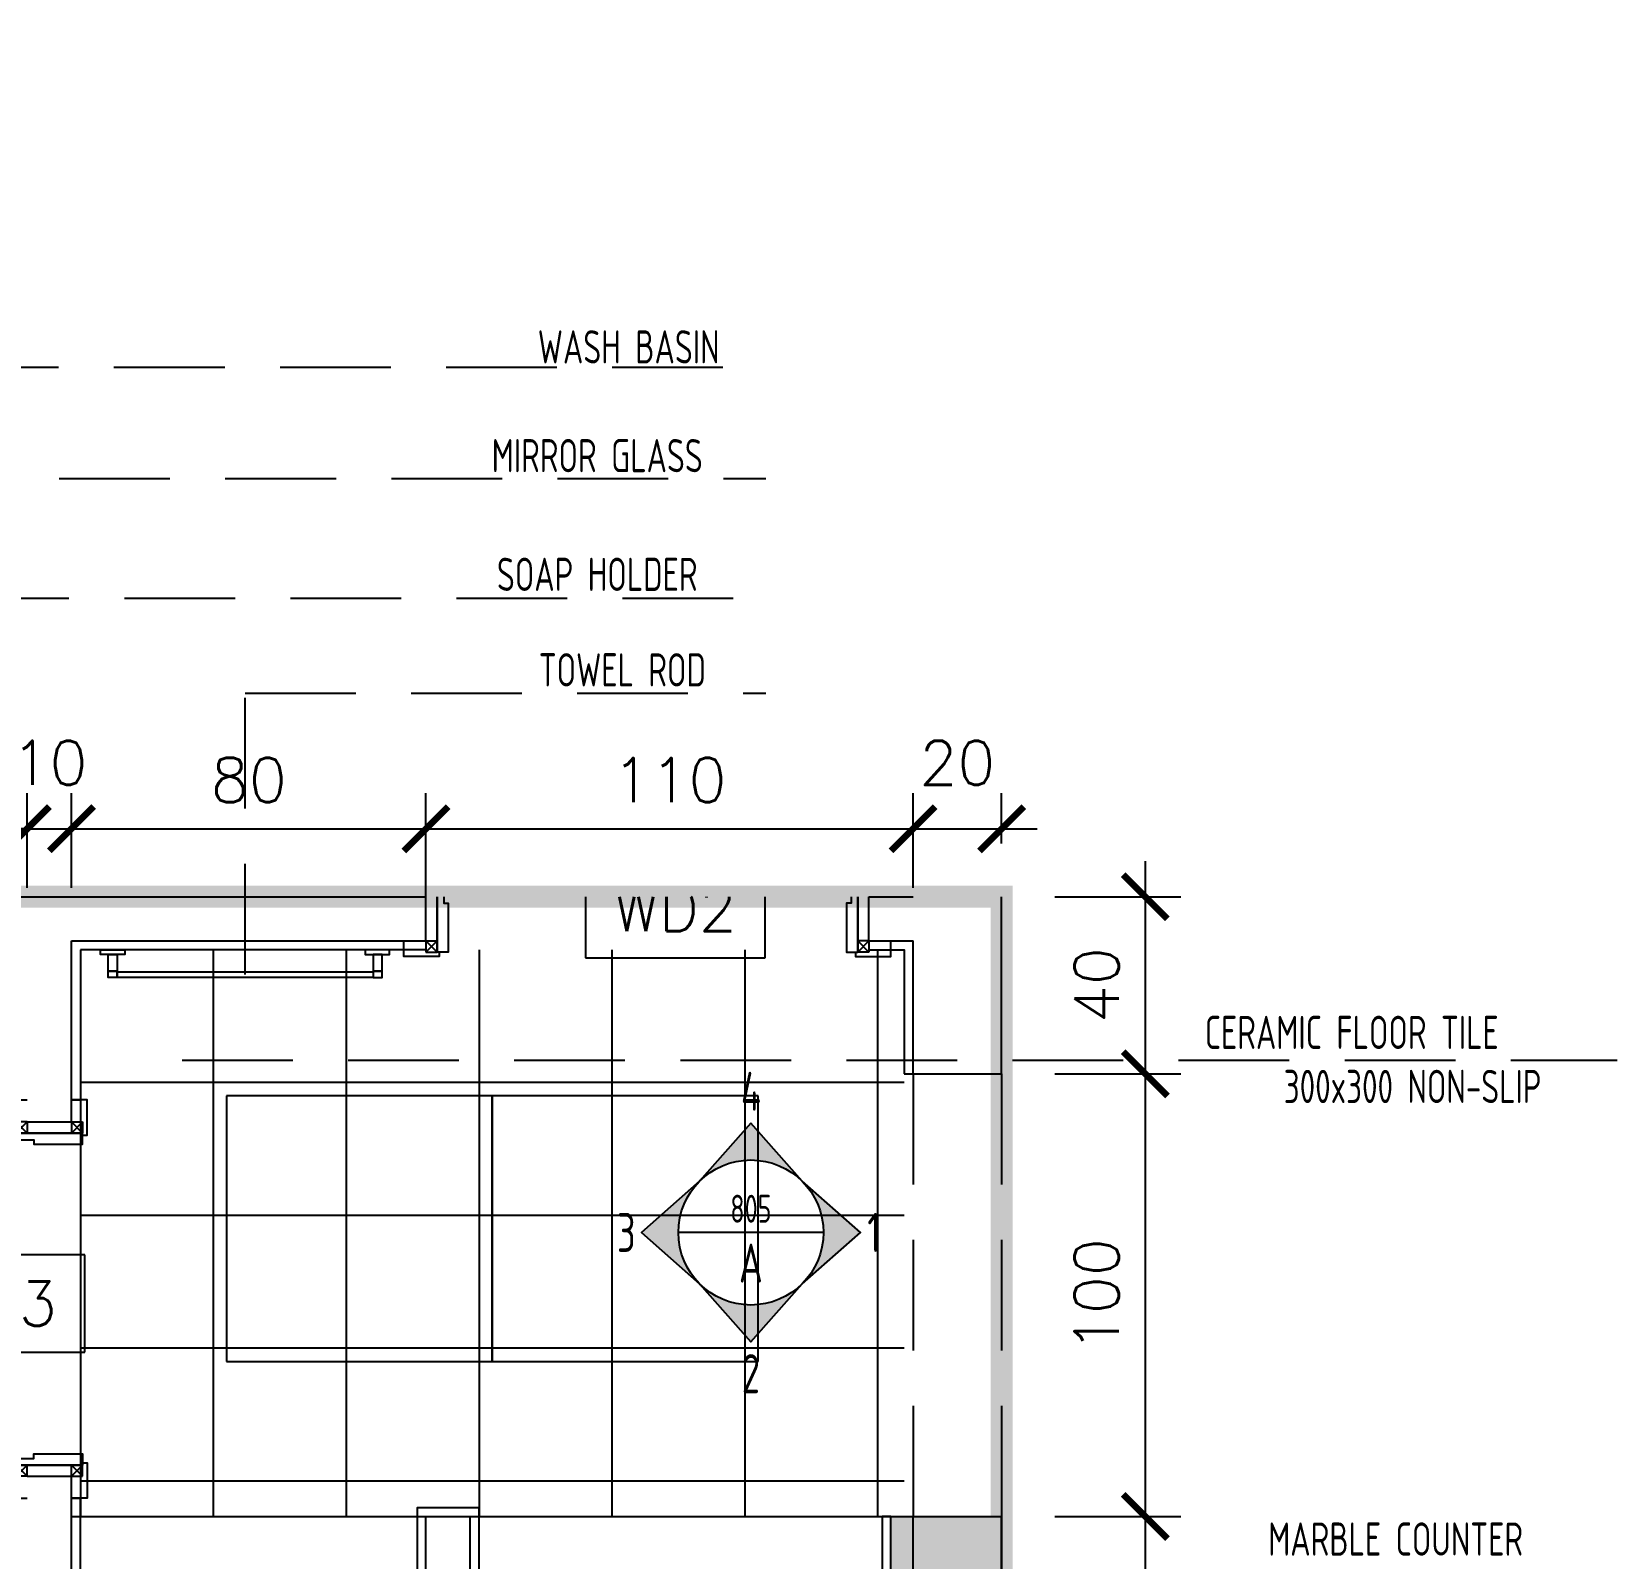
# Model space of a CAD drawing. Header units: centimetres. Extents: x -1797 to 2001, y -8788 to 1856.
# Drawn here: x -759.6 to -401.6, y 1511.3 to 1856 of the extents above; entities that cross this region are included whole.
import ezdxf
from ezdxf.enums import TextEntityAlignment as Align
from ezdxf.xclip import XClip

# ---------------------------------------------------------------- set-up
doc = ezdxf.new("R2010")
doc.units = ezdxf.units.CM
doc.header["$LTSCALE"] = 100
doc.header["$MEASUREMENT"] = 0
doc.header["$XCLIPFRAME"] = 0
doc.header["$PDMODE"] = 35
doc.linetypes.add('A0-01 FLOOR PLANS$0$HIDDEN', pattern=[0.375, 0.25, -0.125])
doc.linetypes.add('HIDDEN', pattern=[0.375, 0.25, -0.125])
for name, color, linetype in [('A0-01 FLOOR PLANS$0$CABINET', 4, 'Continuous'), ('A0-01 FLOOR PLANS$0$COUNTERS', 85, 'Continuous'), ('A0-01 FLOOR PLANS$0$DOOR', 1, 'Continuous'), ('A0-01 FLOOR PLANS$0$HIDDEN -03', 8, 'A0-01 FLOOR PLANS$0$HIDDEN'), ('A0-01 FLOOR PLANS$0$TEXT-SCHED', 3, 'Continuous'), ('A0-01 FLOOR PLANS$0$WALL-01', 7, 'Continuous'), ('A0-01 FLOOR PLANS$0$WINDOW', 1, 'Continuous'), ('BATH', 85, 'Continuous'), ('DIM', 1, 'Continuous'), ('HIDDEN -03', 8, 'HIDDEN'), ('ID_Ceiling_01', 161, 'Continuous'), ('ID_Flooring_01', 123, 'Continuous'), ('ID_Flooring_02', 127, 'Continuous'), ('Text-1', 3, 'Continuous'), ('XREF GF COL$0$COLUMN', 6, 'Continuous'), ('XREF GF COL$0$COLUMN HATCH', 201, 'Continuous')]:
    doc.layers.add(name, color=color, linetype=linetype)
doc.styles.add('22', font='romans.shx')
doc.styles.add('A0-01 FLOOR PLANS$0$A0-01 GROUND FLOOR PLAN - For Entry modification$0$ROMANS', font='romans')
doc.styles.add('HB25Small', font='ARCHSTYL.SHX', dxfattribs={"width": 0.8, "height": 2.5})
doc.styles.add('HB35Norm', font='ARCHSTYL.SHX', dxfattribs={"width": 0.8, "height": 3.5})
doc.styles.add('ISO', font='isocp2.shx', dxfattribs={"width": 0.8})
doc.dimstyles.new('100', dxfattribs={"dimtxt": 15, "dimasz": 10, "dimexe": 8, "dimexo": 12, "dimgap": 6, "dimtad": 1, "dimdec": 0, "dimzin": 0, "dimdsep": 46, "dimtxsty": '22', "dimblk": 'ARCHTICK', "dimcen": 30, "dimdle": 8, "dimclrd": 1, "dimclre": 1, "dimclrt": 2, "dimadec": 0, "dimazin": 0, "dimtfac": 1, "dimtdec": 0, "dimtmove": 2, "dimatfit": 3, "dimldrblk": 'OBLIQUE', "dimfxl": 100, "dimtolj": 1, "dimtzin": 0, "dimarcsym": 0})
doc.dimstyles.new('A0-01 FLOOR PLANS$0$A0-01 GROUND FLOOR PLAN - For Entry modification$0$text', dxfattribs={"dimtxt": 18, "dimasz": 10, "dimexe": 10, "dimexo": 10, "dimgap": -6, "dimtad": 1, "dimtih": 1, "dimtoh": 1, "dimdec": 0, "dimdsep": 46, "dimtxsty": 'A0-01 FLOOR PLANS$0$A0-01 GROUND FLOOR PLAN - For Entry modification$0$ROMANS', "dimblk1": 'A0-01 FLOOR PLANS$0$A0-01 GROUND FLOOR PLAN - For Entry modification$0$_ARCHTICK', "dimblk2": 'A0-01 FLOOR PLANS$0$A0-01 GROUND FLOOR PLAN - For Entry modification$0$_ARCHTICK', "dimsah": 1, "dimcen": 25, "dimdle": 10, "dimse1": 1, "dimse2": 1, "dimsd1": 1, "dimsd2": 1, "dimclrd": 1, "dimclre": 1, "dimclrt": 2, "dimadec": 0, "dimazin": 0, "dimtfac": 1, "dimtdec": 0, "dimtmove": 2, "dimatfit": 3, "dimldrblk": 'A0-01 FLOOR PLANS$0$A0-01 GROUND FLOOR PLAN - For Entry modification$0$_ARCHTICK', "dimfxl": 1, "dimtolj": 1, "dimtzin": 0, "dimarcsym": 0})
doc.dimstyles.new('DIM DET', dxfattribs={"dimtxt": 0.05, "dimasz": 0.025, "dimexe": 0.025, "dimexo": 0.025, "dimgap": 0.025, "dimtad": 1, "dimzin": 0, "dimdsep": 46, "dimtxsty": 'ISO', "dimblk": 'ARCHTICK', "dimcen": 0.1, "dimdle": 0.025, "dimclrd": 15, "dimclre": 15, "dimclrt": 2, "dimadec": 0, "dimazin": 0, "dimtfac": 1, "dimtmove": 2, "dimatfit": 0, "dimldrblk": 'ARCHTICK', "dimfxl": 0.17, "dimtzin": 1, "dimarcsym": 0})

# ---------------------------------------------------------------- blocks, each defined once
blk = doc.blocks.new('XREF GF COL')
at = {"layer": 'XREF GF COL$0$COLUMN HATCH'}
blk.add_hatch(color=256, dxfattribs=at).paths.add_polyline_path([(-11694.69592813422, 1508.000000000029), (-11719.69592813422, 1508.000000000029), (-11719.69592813422, 1428.000000000029), (-11694.69592813422, 1428.000000000029)])
at = {"layer": 'XREF GF COL$0$COLUMN'}
blk.add_lwpolyline([(-11719.69592813422, 1508.000000000029), (-11694.69592813422, 1508.000000000029), (-11694.69592813422, 1428.000000000029), (-11719.69592813422, 1428.000000000029)], close=True, dxfattribs=at)
blk = doc.blocks.new('*D1119')
at = {"layer": 'A0-01 FLOOR PLANS$0$TEXT-SCHED', "color": 1, "lineweight": -2, "transparency": 16777216}
for p, q in [((-1438.423469744265, 1656.210820985396), (-1478.994898315694, 1656.210820985396)), ((-1478.994898315694, 1656.210820985396), (-1478.994898315694, 1634.210820985396)), ((-1438.423469744265, 1634.210820985396), (-1438.423469744265, 1656.210820985396)), ((-1478.994898315694, 1634.210820985396), (-1438.423469744265, 1634.210820985396))]:
    blk.add_line(p, q, dxfattribs=at)
at = {"layer": 'Defpoints', "color": 0, "transparency": 16777216}
blk.add_point((-1458.70918402999, 1645.210820985396), dxfattribs=at)
blk.add_point((-1458.70918402999, 1645.210820985396), dxfattribs=at)
blk.add_point((-1458.70918402999, 1645.210820985396), dxfattribs=at)
at = {"layer": 'A0-01 FLOOR PLANS$0$TEXT-SCHED', "color": 2, "transparency": 16777216, "insert": (-1458.709184029979, 1645.210820985396), "char_height": 8, "width": 47.14285714285714, "attachment_point": 5, "style": 'A0-01 FLOOR PLANS$0$A0-01 GROUND FLOOR PLAN - For Entry modification$0$ROMANS'}
blk.add_mtext('\\A1;{\\H1.25x;WD2}', dxfattribs=at)
blk = doc.blocks.new('A0-01 FLOOR PLANS$0$A0-01 GROUND FLOOR PLAN - For Entry modification$0$_ARCHTICK')
at = {"color": 0, "linetype": 'ByBlock', "const_width": 0.15}
blk.add_lwpolyline([(-0.5, -0.5), (0.5, 0.5)], dxfattribs=at)
blk = doc.blocks.new('*D1129')
at = {"layer": 'A0-01 FLOOR PLANS$0$TEXT-SCHED', "color": 1, "lineweight": -2, "transparency": 16777216}
for p, q in [((-1591.971968869872, 1567.101409861093), (-1632.543397441301, 1567.101409861093)), ((-1632.543397441301, 1567.101409861093), (-1632.543397441301, 1545.101409861093)), ((-1591.971968869872, 1545.101409861093), (-1591.971968869872, 1567.101409861093)), ((-1632.543397441301, 1545.101409861093), (-1591.971968869872, 1545.101409861093))]:
    blk.add_line(p, q, dxfattribs=at)
at = {"layer": 'Defpoints', "color": 0, "transparency": 16777216}
blk.add_point((-1612.257683155598, 1556.101409861093), dxfattribs=at)
blk.add_point((-1612.257683155598, 1556.101409861093), dxfattribs=at)
blk.add_point((-1612.257683155598, 1556.101409861093), dxfattribs=at)
at = {"layer": 'A0-01 FLOOR PLANS$0$TEXT-SCHED', "color": 2, "transparency": 16777216, "insert": (-1612.257683155587, 1556.101409861093), "char_height": 8, "width": 47.14285714285714, "attachment_point": 5, "style": 'A0-01 FLOOR PLANS$0$A0-01 GROUND FLOOR PLAN - For Entry modification$0$ROMANS'}
blk.add_mtext('\\A1;{\\H1.25x;WD3}', dxfattribs=at)
blk = doc.blocks.new('A0-01 FLOOR PLANS$0$DOOR 25CM')
at = {"layer": 'A0-01 FLOOR PLANS$0$DOOR'}
blk.add_lwpolyline([(-4739.051382942911, 1353.502083427588), (-4735.051382942907, 1353.502083427601), (-4735.051382942907, 1261.502083427614), (-4739.051382942911, 1261.502083427614)], close=True, dxfattribs=at)
for points in [[(-4739.051382943187, 1341.50208342759), (-4739.351382943187, 1341.50208342759), (-4739.351382943187, 1346.50208342759), (-4739.051382943187, 1346.50208342759)], [(-4735.051382943187, 1341.502083427588), (-4734.751382943188, 1341.50208342759), (-4734.751382943188, 1346.50208342759), (-4735.051382943187, 1346.50208342759)]]:
    blk.add_lwpolyline(points, dxfattribs=at)
for points in [[(-4739.351382943201, 1344.802083427599), (-4743.846896726278, 1344.802083427575, 0.41421356237155), (-4744.346896726278, 1344.302083427575), (-4744.346896726278, 1332.002083427572, 0.414213562373095), (-4744.146896726277, 1331.802083427571), (-4742.946896726276, 1331.802083427571, 0.4142135623727761), (-4742.746896726276, 1332.002083427572), (-4742.746896726265, 1343.002083427574, -0.4142135623705012), (-4742.546896726264, 1343.202083427573), (-4739.35138294319, 1343.202083427598)], [(-4734.751382943174, 1344.802083427599), (-4730.255869160097, 1344.802083427575, -0.41421356237155), (-4729.755869160101, 1344.302083427575), (-4729.755869160101, 1332.002083427572, -0.414213562373095), (-4729.955869160098, 1331.802083427571), (-4731.155869160099, 1331.802083427571, -0.4142135623727761), (-4731.355869160099, 1332.002083427572), (-4731.35586916011, 1343.002083427574, 0.4142135623705012), (-4731.555869160111, 1343.202083427573), (-4734.751382943188, 1343.202083427598)]]:
    blk.add_lwpolyline(points, format="xyb", dxfattribs=at)
blk.add_arc((-4737.113584676754, 1263.562647144771), 89.93945779204935, 89.96037448751443, 181.3127934952219, dxfattribs=at)
blk = doc.blocks.new('A0-01 FLOOR PLANS$0$90-10')
at = {"layer": 'A0-01 FLOOR PLANS$0$DOOR', "linetype": 'Continuous'}
for p, q in [((9747.897841498716, -4467.927182984639), (9747.897841498716, -4470.427182984628)), ((9857.875893587692, -4467.927182984639), (9857.875893587692, -4470.427182984628)), ((9747.897841498927, -4482.92718298463), (9747.897841498927, -4480.427182984625)), ((9755.397841498909, -4482.927182984648), (9755.397841498909, -4480.42718298466)), ((9850.375893587929, -4482.927182984648), (9850.375893587929, -4480.42718298466)), ((9857.87589358791, -4482.92718298463), (9857.87589358791, -4480.427182984625))]:
    blk.add_line(p, q, dxfattribs=at)
at = {"layer": 'A0-01 FLOOR PLANS$0$DOOR'}
for p, q in [((9752.89784149869, -4470.427182984625), (9752.89784149869, -4467.927182984628)), ((9752.89784149869, -4467.927182984616), (9755.39784149869, -4467.927182984614)), ((9755.39784149869, -4467.927182984628), (9752.897841498694, -4470.427182984625)), ((9755.397841498687, -4470.427182984628), (9752.89784149869, -4467.927182984628)), ((9752.897841498683, -4470.427182984625), (9755.397841498687, -4470.427182984628)), ((9852.875893587718, -4467.927182984616), (9850.375893587718, -4467.927182984614)), ((9850.375893587718, -4467.927182984628), (9852.875893587714, -4470.427182984625)), ((9850.375893587721, -4470.427182984628), (9852.875893587718, -4467.927182984628)), ((9852.875893587725, -4470.427182984625), (9850.375893587721, -4470.427182984628)), ((9852.875893587718, -4470.427182984625), (9852.875893587718, -4467.927182984628)), ((9752.897841498909, -4480.427182984627), (9752.897841498909, -4482.927182984648)), ((9755.397841498909, -4482.927182984648), (9752.897841498905, -4480.427182984625)), ((9755.397841498901, -4480.427182984648), (9752.897841498909, -4482.927182984648)), ((9752.897841498952, -4480.427182984627), (9755.39784149893, -4480.427182984648)), ((9850.375893587929, -4482.927182984648), (9852.875893587932, -4480.427182984625)), ((9850.375893587936, -4480.427182984648), (9852.875893587929, -4482.927182984648)), ((9852.875893587885, -4480.427182984627), (9850.375893587907, -4480.427182984648)), ((9852.875893587929, -4480.427182984627), (9852.875893587929, -4482.927182984648)), ((9752.89784149893, -4482.927182984625), (9755.397841498905, -4482.92718298467)), ((9852.875893587907, -4482.927182984625), (9850.375893587932, -4482.92718298467))]:
    blk.add_line(p, q, dxfattribs=at)
for points in [[(9755.89784149869, -4467.927182984636), (9755.89784149869, -4466.927182984636), (9747.897841498705, -4466.927182984645), (9747.897841498716, -4467.927182984639)], [(9849.875893587718, -4467.927182984636), (9849.875893587718, -4466.927182984636), (9857.875893587703, -4466.927182984645), (9857.875893587692, -4467.927182984639)], [(9755.397841498687, -4467.927182984628), (9755.397841498687, -4482.92718298382)], [(9755.39784149869, -4467.927182984614), (9756.89784149869, -4467.927182984616), (9756.897841498687, -4471.927182984618), (9757.89784149869, -4471.927182984618), (9757.897841498905, -4482.92718298466), (9755.397841498905, -4482.92718298466), (9755.397841498687, -4467.927182984614)], [(9850.375893587718, -4467.927182984614), (9848.875893587718, -4467.927182984616), (9848.875893587721, -4471.927182984618), (9847.875893587718, -4471.927182984618), (9847.875893587932, -4482.92718298466), (9850.375893587932, -4482.92718298466), (9850.375893587721, -4467.927182984614)], [(9850.375893587721, -4467.927182984628), (9850.375893587721, -4482.92718298382)], [(9755.897841498905, -4482.927182984634), (9755.897841498905, -4483.927182984634), (9747.897841498923, -4483.927182984623), (9747.897841498927, -4482.92718298463)], [(9849.875893587932, -4482.927182984634), (9849.875893587932, -4483.927182984634), (9857.875893587914, -4483.927182984623), (9857.87589358791, -4482.92718298463)]]:
    blk.add_lwpolyline(points, dxfattribs=at)
at = {"layer": 'A0-01 FLOOR PLANS$0$DOOR', "linetype": 'Continuous', "xscale": -1}
blk.add_blockref('A0-01 FLOOR PLANS$0$DOOR 25CM', (5021.846458555783, -5729.429266412229), dxfattribs=at)
blk = doc.blocks.new('A0-01 FLOOR PLANS$0$70-100')
at = {"layer": 'A0-01 FLOOR PLANS$0$DOOR', "linetype": 'Continuous'}
for p, q in [((-5.000000000189175, 12.49999999998545), (-5.000000000189175, 9.999999999996362)), ((84.97805208878708, 12.49999999998545), (84.97805208878708, 9.999999999996362)), ((-4.999999999978172, -2.500000000005457), (-4.999999999978172, 0)), ((84.97805208900536, -2.500000000005457), (84.97805208900536, 0)), ((2.500000000003638, -2.500000000023647), (2.500000000003638, -3.54702933691442e-11)), ((77.47805208902355, -2.500000000023647), (77.47805208902355, -3.54702933691442e-11))]:
    blk.add_line(p, q, dxfattribs=at)
at = {"layer": 'A0-01 FLOOR PLANS$0$DOOR'}
for p, q in [((-2.146407496184111e-10, 12.50000000000909), (2.499999999785359, 12.50000000001091)), ((-2.146407496184111e-10, 10), (-2.146407496184111e-10, 12.49999999999636)), ((2.499999999785359, 12.49999999999636), (-2.110027708113194e-10, 10)), ((2.499999999781721, 9.999999999996362), (-2.146407496184111e-10, 12.49999999999636)), ((79.97805208881255, 12.50000000000909), (77.47805208881255, 12.50000000001091)), ((77.47805208881255, 12.49999999999636), (79.97805208880891, 10)), ((77.47805208881618, 9.999999999996362), (79.97805208881255, 12.49999999999636)), ((79.97805208881255, 10), (79.97805208881255, 12.49999999999636)), ((-2.219167072325945e-10, 10), (2.499999999781721, 9.999999999996362)), ((79.97805208881982, 10), (77.47805208881618, 9.999999999996362)), ((2.500000000003638, -2.500000000023647), (0, 0)), ((77.47805208902355, -2.500000000023647), (79.97805208902719, 0)), ((3.637978807091713e-12, -1.818989403545856e-12), (3.637978807091713e-12, -2.500000000023647)), ((2.499999999996362, -2.364686224609613e-11), (3.637978807091713e-12, -2.500000000023647)), ((4.729372449219227e-11, -1.818989403545856e-12), (2.500000000025466, -2.364686224609613e-11)), ((2.546585164964199e-11, -2.5), (2.5, -2.500000000045475)), ((77.47805208903083, -2.364686224609613e-11), (79.97805208902355, -2.500000000023647)), ((79.9780520889799, -1.818989403545856e-12), (77.47805208900172, -2.364686224609613e-11)), ((79.97805208900172, -2.5), (77.47805208902719, -2.500000000045475)), ((79.97805208902355, -1.818989403545856e-12), (79.97805208902355, -2.500000000023647))]:
    blk.add_line(p, q, dxfattribs=at)
for points in [[(2.999999999785359, 12.49999999998909), (2.999999999785359, 13.49999999998909), (-5.000000000200089, 13.49999999997999), (-5.000000000189175, 12.49999999998545)], [(2.499999999781721, 12.49999999999636), (2.499999999781721, -2.499999999195097)], [(2.499999999785359, 12.50000000001091), (3.999999999785359, 12.50000000000909), (3.999999999781721, 8.500000000007276), (4.999999999785359, 8.500000000007276), (5, -2.50000000003547), (2.5, -2.50000000003547), (2.499999999781721, 12.50000000001091)], [(77.47805208881255, 12.50000000001091), (75.97805208881255, 12.50000000000909), (75.97805208881618, 8.500000000007276), (74.97805208881255, 8.500000000007276), (74.97805208902719, -2.50000000003547), (77.47805208902719, -2.50000000003547), (77.47805208881618, 12.50000000001091)], [(76.97805208881255, 12.49999999998909), (76.97805208881255, 13.49999999998909), (84.978052088798, 13.49999999997999), (84.97805208878708, 12.49999999998545)], [(77.47805208881618, 12.49999999999636), (77.47805208881618, -2.499999999195097)], [(3, -2.500000000009095), (3, -3.500000000009095), (-4.99999999998181, -3.499999999998181), (-4.999999999978172, -2.500000000005457)], [(76.97805208902719, -2.500000000009095), (76.97805208902719, -3.500000000009095), (84.978052089009, -3.499999999998181), (84.97805208900536, -2.500000000005457)]]:
    blk.add_lwpolyline(points, dxfattribs=at)
at = {"layer": 'A0-01 FLOOR PLANS$0$DOOR', "linetype": 'Continuous', "xscale": -0.7825568214834222, "yscale": 0.7825568214834222, "zscale": 0.7825568214834222}
blk.add_blockref('A0-01 FLOOR PLANS$0$DOOR 25CM', (-3701.446759796699, -974.6970607018202), dxfattribs=at)
blk = doc.blocks.new('ELEVATN')
at = {"linetype": 'ByBlock'}
for points in [[(4.596194077712539, 4.596194077712425), (0, 9.80769564967295), (-4.596194077712596, 4.596194077712425, -0.4142135623730931)], [(-4.596194077712596, 4.596194077712425), (-9.807695649673065, 0), (-4.596194077712596, -4.596194077712425, -0.4142135623730931)], [(4.596194077712539, 4.596194077712425), (9.807695649673008, 0), (4.596194077712539, -4.596194077712425, 0.4142135623730931)], [(4.596194077712539, -4.596194077712425), (-5.684341886080801e-14, -9.80769564967295), (-4.596194077712596, -4.596194077712425, 0.4142135623730931)]]:
    blk.add_hatch(color=256, dxfattribs=at).paths.add_polyline_path(points)
at = {"color": 0, "linetype": 'ByBlock'}
blk.add_line((6.5, 0), (-6.5, 0), dxfattribs=at)
at = {"linetype": 'ByBlock'}
blk.add_lwpolyline([(-5.684341886080801e-14, -9.80769564967295), (-4.596194077712596, -4.596194077712425), (-9.807695649673065, 0), (-4.596194077712596, 4.596194077712425), (0, 9.80769564967295), (4.596194077712539, 4.596194077712425), (9.807695649673008, 0), (4.596194077712539, -4.596194077712425)], close=True, dxfattribs=at)
blk.add_lwpolyline([(6.5, 0, 0.9999999999999999), (-6.5, 0, 0.9999999999999999)], format="xyb", close=True, dxfattribs=at)
at = {"color": 0, "linetype": 'ByBlock', "width": 0.8, "flags": 4}
for tag, height, style, p in [('TOP', 3.5, 'HB35Norm', (3.299600857506732, 16.36734951477926)), ('ELEV', 3.5, 'HB35Norm', (4.338364090425499, 6.453269649810863)), ('SHEET', 2.5, 'HB25Small', (4.102678314889317, 0.5236679964725361)), ('BOTTOM', 3.5, 'HB35Norm', (7.149135191264463, -8.937534792909295))]:
    blk.add_attdef(tag, text='', height=height, dxfattribs=dict(at, style=style)).set_placement(p, align=Align.MIDDLE_CENTER)
at = {"color": 0, "linetype": 'ByBlock', "style": 'HB35Norm', "width": 0.8, "flags": 4}
blk.add_attdef('LEFT', text='', height=3.5, dxfattribs=at).set_placement((-2.011681955190056, 3.714907360935437), align=Align.MIDDLE_RIGHT)
blk.add_attdef('RIGHT', text='', height=3.5, dxfattribs=at).set_placement((10.43832051006086, 3.714907360935437), align=Align.MIDDLE_LEFT)
blk = doc.blocks.new('_ARCHTICK')
at = {"color": 0, "linetype": 'ByBlock', "const_width": 0.15}
blk.add_lwpolyline([(-0.5, -0.5), (0.5, 0.5)], dxfattribs=at)
blk = doc.blocks.new('*D25')
at = {"layer": 'Defpoints', "color": 0, "transparency": 16777216}
for p in [(-760.5639506713403, 1676.038574532982), (-910.563950671341, 1660.68682886623), (-760.5639506713403, 1650.68682886623)]:
    blk.add_point(p, dxfattribs=at)
at = {"layer": 'DIM', "color": 1, "lineweight": -2, "transparency": 16777216}
for p, q in [((-910.563950671341, 1672.68682886623), (-910.563950671341, 1684.038574532982)), ((-760.5639506713403, 1662.68682886623), (-760.5639506713403, 1684.038574532982)), ((-918.563950671341, 1676.038574532982), (-752.5639506713403, 1676.038574532982))]:
    blk.add_line(p, q, dxfattribs=at)
at = {"layer": 'DIM', "color": 1, "lineweight": -2, "transparency": 16777216, "xscale": 10, "yscale": 10, "zscale": 10, "rotation": 180}
blk.add_blockref('_ARCHTICK', (-910.563950671341, 1676.038574532982), dxfattribs=at)
at = {"layer": 'DIM', "color": 1, "lineweight": -2, "transparency": 16777216, "xscale": 10, "yscale": 10, "zscale": 10}
blk.add_blockref('_ARCHTICK', (-760.5639506713403, 1676.038574532982), dxfattribs=at)
at = {"layer": 'DIM', "color": 2, "transparency": 16777216, "insert": (-835.5639506713406, 1687.038574532982), "char_height": 10, "attachment_point": 5, "style": '22'}
blk.add_mtext('\\A1;150', dxfattribs=at)
blk = doc.blocks.new('_OBLIQUE')
at = {"color": 0, "linetype": 'ByBlock'}
blk.add_line((-0.5, -0.5), (0.5, 0.5), dxfattribs=at)
blk = doc.blocks.new('*D26')
at = {"layer": 'Defpoints', "color": 0, "transparency": 16777216}
for p in [(-750.5639506713403, 1676.038574532982), (-760.5639506713403, 1650.68682886623), (-750.5639506713403, 1650.68682886623)]:
    blk.add_point(p, dxfattribs=at)
at = {"layer": 'DIM', "color": 1, "lineweight": -2, "transparency": 16777216}
for p, q in [((-760.5639506713403, 1662.68682886623), (-760.5639506713403, 1684.038574532982)), ((-750.5639506713403, 1662.68682886623), (-750.5639506713403, 1684.038574532982)), ((-760.5639506713403, 1676.038574532982), (-770.5639506713403, 1676.038574532982)), ((-760.5639506713403, 1676.038574532982), (-750.5639506713403, 1676.038574532982)), ((-750.5639506713403, 1676.038574532982), (-740.5639506713403, 1676.038574532982))]:
    blk.add_line(p, q, dxfattribs=at)
at = {"layer": 'DIM', "color": 1, "lineweight": -2, "transparency": 16777216, "xscale": 10, "yscale": 10, "zscale": 10}
blk.add_blockref('_ARCHTICK', (-760.5639506713403, 1676.038574532982), dxfattribs=at)
at = {"layer": 'DIM', "color": 1, "lineweight": -2, "transparency": 16777216, "xscale": 10, "yscale": 10, "zscale": 10, "rotation": 180}
blk.add_blockref('_ARCHTICK', (-750.5639506713403, 1676.038574532982), dxfattribs=at)
at = {"layer": 'DIM', "color": 2, "transparency": 16777216, "insert": (-755.5639506713403, 1690.912493177091), "char_height": 10, "attachment_point": 5, "style": '22'}
blk.add_mtext('\\A1;10', dxfattribs=at)
blk = doc.blocks.new('*D27')
at = {"layer": 'Defpoints', "color": 0, "transparency": 16777216}
for p in [(-670.542002760265, 1676.038574532982), (-750.5639506713403, 1650.68682886623), (-670.542002760265, 1648.686828866231)]:
    blk.add_point(p, dxfattribs=at)
at = {"layer": 'DIM', "color": 1, "lineweight": -2, "transparency": 16777216}
for p, q in [((-750.5639506713403, 1662.68682886623), (-750.5639506713403, 1684.038574532982)), ((-670.542002760265, 1660.686828866231), (-670.542002760265, 1684.038574532982)), ((-758.5639506713403, 1676.038574532982), (-662.542002760265, 1676.038574532982))]:
    blk.add_line(p, q, dxfattribs=at)
at = {"layer": 'DIM', "color": 1, "lineweight": -2, "transparency": 16777216, "xscale": 10, "yscale": 10, "zscale": 10, "rotation": 180}
blk.add_blockref('_ARCHTICK', (-750.5639506713403, 1676.038574532982), dxfattribs=at)
at = {"layer": 'DIM', "color": 1, "lineweight": -2, "transparency": 16777216, "xscale": 10, "yscale": 10, "zscale": 10}
blk.add_blockref('_ARCHTICK', (-670.542002760265, 1676.038574532982), dxfattribs=at)
at = {"layer": 'DIM', "color": 2, "transparency": 16777216, "insert": (-710.5529767158026, 1687.038574532982), "char_height": 10, "attachment_point": 5, "style": '22'}
blk.add_mtext('\\A1;80', dxfattribs=at)
blk = doc.blocks.new('*D28')
at = {"layer": 'Defpoints', "color": 0, "transparency": 16777216}
for p in [(-560.5639506713414, 1676.038574532982), (-560.5639506713414, 1650.68682886623), (-670.542002760265, 1648.686828866231)]:
    blk.add_point(p, dxfattribs=at)
at = {"layer": 'DIM', "color": 1, "lineweight": -2, "transparency": 16777216}
for p, q in [((-670.542002760265, 1660.686828866231), (-670.542002760265, 1684.038574532982)), ((-560.5639506713414, 1662.68682886623), (-560.5639506713414, 1684.038574532982)), ((-678.542002760265, 1676.038574532982), (-552.5639506713414, 1676.038574532982))]:
    blk.add_line(p, q, dxfattribs=at)
at = {"layer": 'DIM', "color": 1, "lineweight": -2, "transparency": 16777216, "xscale": 10, "yscale": 10, "zscale": 10, "rotation": 180}
blk.add_blockref('_ARCHTICK', (-670.542002760265, 1676.038574532982), dxfattribs=at)
at = {"layer": 'DIM', "color": 1, "lineweight": -2, "transparency": 16777216, "xscale": 10, "yscale": 10, "zscale": 10}
blk.add_blockref('_ARCHTICK', (-560.5639506713414, 1676.038574532982), dxfattribs=at)
at = {"layer": 'DIM', "color": 2, "transparency": 16777216, "insert": (-615.5529767158032, 1687.038574532982), "char_height": 10, "attachment_point": 5, "style": '22'}
blk.add_mtext('\\A1;110', dxfattribs=at)
blk = doc.blocks.new('*D29')
at = {"layer": 'Defpoints', "color": 0, "transparency": 16777216}
for p in [(-540.5639506713414, 1676.038574532982), (-540.5639506713414, 1660.686828866231), (-560.5639506713414, 1650.68682886623)]:
    blk.add_point(p, dxfattribs=at)
at = {"layer": 'DIM', "color": 1, "lineweight": -2, "transparency": 16777216}
for p, q in [((-560.5639506713414, 1662.68682886623), (-560.5639506713414, 1684.038574532982)), ((-540.5639506713414, 1672.686828866231), (-540.5639506713414, 1684.038574532982)), ((-568.5639506713414, 1676.038574532982), (-532.5639506713414, 1676.038574532982))]:
    blk.add_line(p, q, dxfattribs=at)
at = {"layer": 'DIM', "color": 1, "lineweight": -2, "transparency": 16777216, "xscale": 10, "yscale": 10, "zscale": 10, "rotation": 180}
blk.add_blockref('_ARCHTICK', (-560.5639506713414, 1676.038574532982), dxfattribs=at)
at = {"layer": 'DIM', "color": 1, "lineweight": -2, "transparency": 16777216, "xscale": 10, "yscale": 10, "zscale": 10}
blk.add_blockref('_ARCHTICK', (-540.5639506713414, 1676.038574532982), dxfattribs=at)
at = {"layer": 'DIM', "color": 2, "transparency": 16777216, "insert": (-550.5639506713414, 1690.912493177091), "char_height": 10, "attachment_point": 5, "style": '22'}
blk.add_mtext('\\A1;20', dxfattribs=at)
blk = doc.blocks.new('*D30')
at = {"layer": 'Defpoints', "color": 0, "transparency": 16777216}
for p in [(-540.5639506713417, 1660.686828866232), (-540.5639506713417, 1620.686828866231), (-508.1325007512642, 1620.686828866231)]:
    blk.add_point(p, dxfattribs=at)
at = {"layer": 'DIM', "color": 1, "lineweight": -2, "transparency": 16777216}
for p, q in [((-508.1325007512642, 1668.686828866232), (-508.1325007512642, 1612.686828866231)), ((-528.5639506713417, 1660.686828866232), (-500.1325007512642, 1660.686828866232)), ((-528.5639506713417, 1620.686828866231), (-500.1325007512642, 1620.686828866231))]:
    blk.add_line(p, q, dxfattribs=at)
at = {"layer": 'DIM', "color": 1, "lineweight": -2, "transparency": 16777216, "xscale": 10, "yscale": 10, "zscale": 10}
for p, rotation in [((-508.1325007512642, 1660.686828866232), 90), ((-508.1325007512642, 1620.686828866231), 270)]:
    blk.add_blockref('_ARCHTICK', p, dxfattribs=dict(at, rotation=rotation))
at = {"layer": 'DIM', "color": 2, "transparency": 16777216, "insert": (-519.1325007512636, 1640.686828866231), "char_height": 10, "attachment_point": 5, "rotation": 90, "style": '22'}
blk.add_mtext('\\A1;40', dxfattribs=at)
blk = doc.blocks.new('*D31')
at = {"layer": 'Defpoints', "color": 0, "transparency": 16777216}
for p in [(-540.5639506713417, 1620.686828866231), (-540.5639506713417, 1520.686828866254), (-508.1325007512648, 1520.686828866254)]:
    blk.add_point(p, dxfattribs=at)
at = {"layer": 'DIM', "color": 1, "lineweight": -2, "transparency": 16777216}
for p, q in [((-508.1325007512648, 1628.686828866231), (-508.1325007512648, 1512.686828866254)), ((-528.5639506713417, 1620.686828866231), (-500.1325007512648, 1620.686828866231)), ((-528.5639506713417, 1520.686828866254), (-500.1325007512648, 1520.686828866254))]:
    blk.add_line(p, q, dxfattribs=at)
at = {"layer": 'DIM', "color": 1, "lineweight": -2, "transparency": 16777216, "xscale": 10, "yscale": 10, "zscale": 10}
for p, rotation in [((-508.1325007512648, 1620.686828866231), 90), ((-508.1325007512648, 1520.686828866254), 270)]:
    blk.add_blockref('_ARCHTICK', p, dxfattribs=dict(at, rotation=rotation))
at = {"layer": 'DIM', "color": 2, "transparency": 16777216, "insert": (-519.1325007512643, 1570.686828866242), "char_height": 10, "attachment_point": 5, "rotation": 90, "style": '22'}
blk.add_mtext('\\A1;100', dxfattribs=at)
blk = doc.blocks.new('*D32')
at = {"layer": 'Defpoints', "color": 0, "transparency": 16777216}
for p in [(-540.5639506713417, 1520.686828866254), (-540.5639506713417, 1440.686828866254), (-508.1325007512658, 1440.686828866254)]:
    blk.add_point(p, dxfattribs=at)
at = {"layer": 'DIM', "color": 1, "lineweight": -2, "transparency": 16777216}
for p, q in [((-508.1325007512658, 1528.686828866254), (-508.1325007512658, 1432.686828866254)), ((-528.5639506713417, 1520.686828866254), (-500.1325007512658, 1520.686828866254)), ((-528.5639506713417, 1440.686828866254), (-500.1325007512658, 1440.686828866254))]:
    blk.add_line(p, q, dxfattribs=at)
at = {"layer": 'DIM', "color": 1, "lineweight": -2, "transparency": 16777216, "xscale": 10, "yscale": 10, "zscale": 10}
for p, rotation in [((-508.1325007512658, 1520.686828866254), 90), ((-508.1325007512658, 1440.686828866254), 270)]:
    blk.add_blockref('_ARCHTICK', p, dxfattribs=dict(at, rotation=rotation))
at = {"layer": 'DIM', "color": 2, "transparency": 16777216, "insert": (-519.1325007512652, 1480.686828866254), "char_height": 10, "attachment_point": 5, "rotation": 90, "style": '22'}
blk.add_mtext('\\A1;80', dxfattribs=at)
blk = doc.blocks.new('TOWELRAIL PL')
at = {"layer": 'BATH'}
for points in [[(858835.7758758963, -146718.1207865251), (858891.0572781201, -146718.1207865251), (858891.0572781201, -146728.6234903008), (858835.7758758963, -146728.6234903008)], [(858853.0150394184, -146728.6234903008), (858873.3111085923, -146728.6234903008), (858873.3111085923, -146766.5592046353), (858853.0150394184, -146766.5592046353)], [(859488.7758758962, -146718.1207865251), (859433.4944736725, -146718.1207865251), (859433.4944736725, -146728.6234903008), (859488.7758758962, -146728.6234903008)], [(859471.5367123742, -146728.6234903008), (859451.2406432002, -146728.6234903008), (859451.2406432002, -146766.5592046353), (859471.5367123742, -146766.5592046353)], [(858853.0150394184, -146766.5592046353), (858873.3111085923, -146766.5592046353), (858873.3111085923, -146780.6167442611), (858853.0150394184, -146780.6167442611)], [(858873.3111085923, -146780.6167442611), (859451.2406432002, -146780.6167442611), (859451.2406432002, -146767.7389180324), (858873.3111085923, -146767.7389180324)], [(859471.5367123742, -146766.5592046353), (859451.2406432002, -146766.5592046353), (859451.2406432002, -146780.6167442611), (859471.5367123742, -146780.6167442611)]]:
    blk.add_lwpolyline(points, close=True, dxfattribs=at)
blk = doc.blocks.new('A0-01 FLOOR PLANS')
at = {"layer": 'A0-01 FLOOR PLANS$0$CABINET', "linetype": 'Continuous'}
blk.add_line((-1505, 1508.000000000005), (-1410, 1508.000000000029), dxfattribs=at)
at = {"layer": 'A0-01 FLOOR PLANS$0$COUNTERS'}
for p, q in [((-1519.978052088769, 1648.000000000005), (-1519.978052088769, 1708.000000000005)), ((-1595, 1508.000000000006), (-1515, 1508.000000000006))]:
    blk.add_line(p, q, dxfattribs=at)
at = {"layer": 'A0-01 FLOOR PLANS$0$HIDDEN -03'}
for p, q in [((-1405, 1608.000000000005), (-1405, 1508.000000000029)), ((-1385, 1608.000000000005), (-1385, 1508.000000000029))]:
    blk.add_line(p, q, dxfattribs=at)
at = {"layer": 'A0-01 FLOOR PLANS$0$WALL-01'}
for p, q in [((-1405, 1648.000000000005), (-1405, 2128.000000000005)), ((-1385, 1608.000000000005), (-1385, 2128.000000000005)), ((-1755, 1648.000000000005), (-1514.978052088829, 1648.000000000005)), ((-1514.978052088829, 1638.000000000005), (-1514.978052088829, 1648.000000000005)), ((-1415, 1638.000000000005), (-1415, 1648.000000000005)), ((-1415, 1648.000000000005), (-1405, 1648.000000000005)), ((-1595.000000000004, 1597.121845409178), (-1595, 1638.000000000005)), ((-1594.999999999999, 1638.000000000005), (-1514.978052088829, 1638.000000000005)), ((-1415, 1638.000000000005), (-1405, 1638.000000000005)), ((-1405, 1608.000000000005), (-1405, 1638.000000000005)), ((-1405, 1608.000000000005), (-1385, 1608.000000000005)), ((-1605.000000000003, 1597.121845409178), (-1595.000000000003, 1597.121845409178)), ((-1605.000000000004, 1517.143793320151), (-1595.000000000004, 1517.143793320151)), ((-1595, 1448.000000000005), (-1595.000000000004, 1517.143793320151)), ((-1515, 1448.000000000005), (-1515, 1508.000000000005)), ((-1515, 1508.000000000005), (-1504.999999999999, 1508.000000000005)), ((-1505, 1448.000000000005), (-1505, 1508.000000000005)), ((-1405, 1448.000000000005), (-1405, 1508.000000000005)), ((-1405, 1508.000000000005), (-1385, 1508.000000000005)), ((-1385, 1428.000000000005), (-1385, 1508.000000000005))]:
    blk.add_line(p, q, dxfattribs=at)
at = {"layer": 'A0-01 FLOOR PLANS$0$DOOR', "xscale": -1}
blk.add_blockref('A0-01 FLOOR PLANS$0$90-10', (8337.897841499005, 6118.427182984728), dxfattribs=at)
at = {"layer": 'A0-01 FLOOR PLANS$0$DOOR', "rotation": 90}
blk.add_blockref('A0-01 FLOOR PLANS$0$70-100', (-1595.000000000004, 1517.143793320151), dxfattribs=at)
at = {"layer": 'A0-01 FLOOR PLANS$0$WINDOW'}
blk.add_blockref('XREF GF COL', (10309.69592813422, 0), dxfattribs=at)
at = {"layer": 'A0-01 FLOOR PLANS$0$TEXT-SCHED'}
for base, p1, p2, text, picture, middle in [((-1458.70918402999, 1645.210820985396), (-1458.70918402999, 1645.210820985396), (-1458.70918402999, 1645.210820985396), '{\\H1.25x;WD2}', '*D1119', (-1458.709184029979, 1645.210820985396)), ((-1612.257683155598, 1556.101409861093), (-1612.257683155598, 1556.101409861093), (-1612.257683155598, 1556.101409861093), '{\\H1.25x;WD3}', '*D1129', (-1612.257683155587, 1556.101409861093))]:
    dim = blk.add_linear_dim(base=base, p1=p1, p2=p2, text=text, dimstyle='A0-01 FLOOR PLANS$0$A0-01 GROUND FLOOR PLAN - For Entry modification$0$text', override={"dimtxt": 8, "dimgap": -6, "dimclrt": 2}, dxfattribs=at)
    dim.commit()
    dim.dimension.update_dxf_attribs({"geometry": picture, "text_midpoint": middle, "dimtype": 128})

msp = doc.modelspace()

# ---------------------------------------------------------------- linework, layer by layer
at = {"layer": 'HIDDEN -03'}
for points in [[(-815.9879867665641, 1628.881030193237), (-815.9879867665641, 1780.27589909946), (-593.7936545614994, 1780.27589909946)], [(-790.8566263514931, 1647.68891765006), (-790.8566263514931, 1755.144538684389), (-593.7936545614994, 1755.144538684389)], [(-776.1497814154109, 1643.0811250103), (-776.1497814154109, 1728.125570816808), (-593.7936545614994, 1728.125570816808)], [(-711.3981951836249, 1643.0811250103), (-711.3981951836249, 1706.632047257297), (-593.7936545614994, 1706.632047257297)]]:
    msp.add_lwpolyline(points, dxfattribs=at)
at = {"layer": 'HIDDEN -03', "color": 6, "linetype": 'HIDDEN', "const_width": 5}
msp.add_lwpolyline([(-540.5639506713414, 1660.686828866231), (-935.5639506713417, 1660.686828866231), (-935.5639506713417, 1440.68682886623), (-540.5639506713414, 1440.68682886623)], close=True, dxfattribs=at)
at = {"layer": 'ID_Ceiling_01', "linetype": 'HIDDEN', "ltscale": 60}
for points in [[(-715.5639506713446, 1555.686828866263), (-655.5639506713446, 1555.686828866263), (-655.5639506713446, 1615.686828866263), (-715.5639506713446, 1615.686828866263)], [(-655.5639506713446, 1555.686828866263), (-595.5639506713446, 1555.686828866263), (-595.5639506713446, 1615.686828866263), (-655.5639506713446, 1615.686828866263)]]:
    msp.add_lwpolyline(points, close=True, dxfattribs=at)
at = {"layer": 'ID_Flooring_01'}
for p, q in [((-670.5420027601704, 1650.68682886623), (-670.5420027602065, 1648.686828866231)), ((-670.5420027602065, 1648.686828866231), (-748.5639506713487, 1648.68682886623)), ((-748.5639506713487, 1648.68682886623), (-748.5639506713419, 1614.808674275402)), ((-562.5639506713414, 1620.68682886623), (-560.5639506713414, 1620.68682886623)), ((-750.5639506713478, 1614.808674275402), (-748.5639506713419, 1614.808674275399)), ((-750.5639506713451, 1524.830622186375), (-748.5639506713478, 1524.830622186379))]:
    msp.add_line(p, q, dxfattribs=at)
for points in [[(-570.5639506712414, 1650.686828866328), (-570.5639506712414, 1648.686828866328), (-562.5639506713414, 1648.686828866328), (-562.5639506713414, 1620.68682886623)], [(-565.563950671341, 1520.686828866253), (-567.563950671341, 1520.686828866253), (-567.5639506713417, 1462.686828866231), (-658.5639506713412, 1462.68682886623), (-658.5639506713408, 1522.68682886623), (-672.5639506713414, 1522.686828866231), (-672.5639506713412, 1462.686828866231), (-748.5639506713414, 1462.686828866231), (-748.5639506713478, 1524.830622186375)]]:
    msp.add_lwpolyline(points, dxfattribs=at)
at = {"layer": 'ID_Flooring_02'}
for p, q in [((-748.5639506713487, 1648.68682886623), (-748.5639506713358, 1520.686828866223)), ((-718.5639506713487, 1648.686828866233), (-718.5639506713358, 1520.686828866226)), ((-688.5639506713487, 1648.686828866236), (-688.5639506713358, 1520.686828866229)), ((-658.5639506713487, 1648.686828866239), (-658.5639506713358, 1520.686828866232)), ((-628.5639506713487, 1648.686828866242), (-628.5639506713358, 1520.686828866235)), ((-598.5639506713487, 1648.686828866245), (-598.5639506713358, 1520.686828866238)), ((-568.5639506713487, 1648.686828866248), (-568.5639506713358, 1520.686828866241)), ((-562.5639506713412, 1618.686828866328), (-748.5639506713453, 1618.686828866326)), ((-562.5639506713408, 1588.686828866328), (-748.5639506713426, 1588.686828866326)), ((-562.5639506713405, 1558.686828866328), (-748.5639506713396, 1558.686828866326)), ((-562.5639506713401, 1528.686828866328), (-748.5639506713364, 1528.686828866326))]:
    msp.add_line(p, q, dxfattribs=at)

# ---------------------------------------------------------------- block references
ref = msp.add_blockref('ELEVATN', (-597.1851618054129, 1584.847244709423, 9.257823269087278e-05), dxfattribs=dict(xscale=-2.519680000000335, yscale=2.519680000000335, zscale=2.519680000000335, rotation=180))
ref.add_attrib('TOP', '2', dxfattribs={"color": 0, "linetype": 'ByBlock', "height": 8.818879999999028, "style": 'HB35Norm', "width": 0.8000000000000002, "flags": 4}).set_placement((-597.1851618054129, 1552.96713926333, 9.257823269087278e-05), align=Align.MIDDLE_CENTER)
ref.add_attrib('RIGHT', '1', dxfattribs={"color": 0, "linetype": 'ByBlock', "height": 8.818879999999028, "style": 'HB35Norm', "width": 0.8000000000000002, "flags": 4}).set_placement((-570.8839343827699, 1584.847244709423, 9.257823269087278e-05), align=Align.MIDDLE_LEFT)
ref.add_attrib('BOTTOM', '4', dxfattribs={"color": 0, "linetype": 'ByBlock', "height": 8.818879999999028, "style": 'HB35Norm', "width": 0.8000000000000002, "flags": 4}).set_placement((-597.1851618054129, 1616.727350155632, 9.257823269087278e-05), align=Align.MIDDLE_CENTER)
ref.add_attrib('LEFT', '3', dxfattribs={"color": 0, "linetype": 'ByBlock', "height": 8.818879999999028, "style": 'HB35Norm', "width": 0.8000000000000002, "flags": 4}).set_placement((-623.1927641361176, 1584.847244709423, 9.257823269087278e-05), align=Align.MIDDLE_RIGHT)
ref.add_attrib('ELEV', 'A', dxfattribs={"color": 0, "linetype": 'ByBlock', "height": 8.818879999999028, "style": 'HB35Norm', "width": 0.8000000000000002, "flags": 4}).set_placement((-597.1851618054129, 1577.947448017351, 9.257823269087278e-05), align=Align.MIDDLE_CENTER)
ref.add_attrib('SHEET', '805', dxfattribs={"color": 0, "linetype": 'ByBlock', "height": 6.299199999999307, "style": 'HB25Small', "width": 0.7999999999999999, "flags": 4}).set_placement((-597.1851618054129, 1590.213753060131, 9.257823269087278e-05), align=Align.MIDDLE_CENTER)
at = {"layer": 'BATH', "xscale": -0.09999999999763531, "yscale": 0.09999999999763531, "zscale": 0.09999999999763531}
msp.add_blockref('TOWELRAIL PL', (85204.82938684753, 16320.4989071718), dxfattribs=at)
at = {"layer": 'ID_Flooring_02'}
ref = msp.add_blockref('A0-01 FLOOR PLANS', (844.4360493286586, 12.68682886622446), dxfattribs=at)
XClip(ref).set_block_clipping_path([(-1780, 1428.000000000006), (-1385, 1648.000000000006)])

# ---------------------------------------------------------------- texts
at = {"layer": 'Text-1', "color": 3, "style": 'HB25Small', "width": 0.8}
for s, p in [('WASH BASIN ', (-645.3154368171845, 1781.110448965027, 40.20199695648586)), ('MIRROR GLASS', (-655.7077405664975, 1756.550079842862, 40.20199695648586)), ('SOAP HOLDER', (-654.5242442527376, 1729.744000193012)), ('TOWEL ROD', (-645.0742972959067, 1708.165140951117, 40.20199695648586)), ('CERAMIC FLOOR TILE', (-494.7074009824087, 1626.288014462136)), ('300x300 NON-SLIP', (-476.8724831772574, 1614.078976828989)), ('MARBLE COUNTER ', (-480.3851174802824, 1511.861834439556))]:
    msp.add_text(s, height=7.5, dxfattribs=at).set_placement(p)

# ---------------------------------------------------------------- dimensions: what is measured, and where the dimension line sits
at = {"layer": 'DIM'}
for base, p1, p2, picture, middle in [((-750.5639506713403, 1676.038574532982), (-760.5639506713403, 1650.68682886623), (-750.5639506713403, 1650.68682886623), '*D26', (-755.5639506713403, 1690.912493177091)), ((-540.5639506713414, 1676.038574532982), (-560.5639506713414, 1650.68682886623), (-540.5639506713414, 1660.686828866231), '*D29', (-550.5639506713414, 1690.912493177091))]:
    dim = msp.add_linear_dim(base=base, p1=p1, p2=p2, dimstyle='100', override={"dimtxt": 10}, dxfattribs=at)
    dim.commit()
    dim.dimension.update_dxf_attribs({"geometry": picture, "text_midpoint": middle, "dimtype": 160})
for base, p1, p2, picture, middle in [((-760.5639506713403, 1676.038574532982), (-910.563950671341, 1660.68682886623), (-760.5639506713403, 1650.68682886623), '*D25', (-835.5639506713406, 1687.038574532982)), ((-670.542002760265, 1676.038574532982), (-750.5639506713403, 1650.68682886623), (-670.542002760265, 1648.686828866231), '*D27', (-710.5529767158026, 1687.038574532982)), ((-560.5639506713414, 1676.038574532982), (-670.542002760265, 1648.686828866231), (-560.5639506713414, 1650.68682886623), '*D28', (-615.5529767158032, 1687.038574532982))]:
    dim = msp.add_linear_dim(base=base, p1=p1, p2=p2, dimstyle='100', override={"dimtxt": 10}, dxfattribs=at)
    dim.commit()
    dim.dimension.update_dxf_attribs({"geometry": picture, "text_midpoint": middle})
for base, p1, p2, picture, middle in [((-508.1325007512642, 1620.686828866231), (-540.5639506713414, 1660.686828866231), (-540.5639506713414, 1620.68682886623), '*D30', (-519.1325007512636, 1640.686828866231)), ((-508.1325007512648, 1520.686828866254), (-540.5639506713414, 1620.68682886623), (-540.5639506713414, 1520.686828866254), '*D31', (-519.1325007512643, 1570.686828866242)), ((-508.1325007512658, 1440.686828866254), (-540.5639506713414, 1520.686828866254), (-540.5639506713414, 1440.686828866254), '*D32', (-519.1325007512652, 1480.686828866254))]:
    dim = msp.add_linear_dim(base=base, p1=p1, p2=p2, angle=90, dimstyle='100', override={"dimtxt": 10}, dxfattribs=at)
    dim.commit()
    dim.dimension.update_dxf_attribs({"geometry": picture, "text_midpoint": middle})

# ---------------------------------------------------------------- leaders
at = {"layer": 'HIDDEN -03'}
msp.add_leader([(-725.6113973153911, 1623.773646522842), (-401.5633584888619, 1623.773613273783)], dimstyle='DIM DET', override={"dimasz": 0.04, "dimtad": 0, "dimclrd": 251, "dimldrblk": 'Dot', "dimfxl": 0.1}, dxfattribs=at)

doc.saveas('drawing.dxf')
